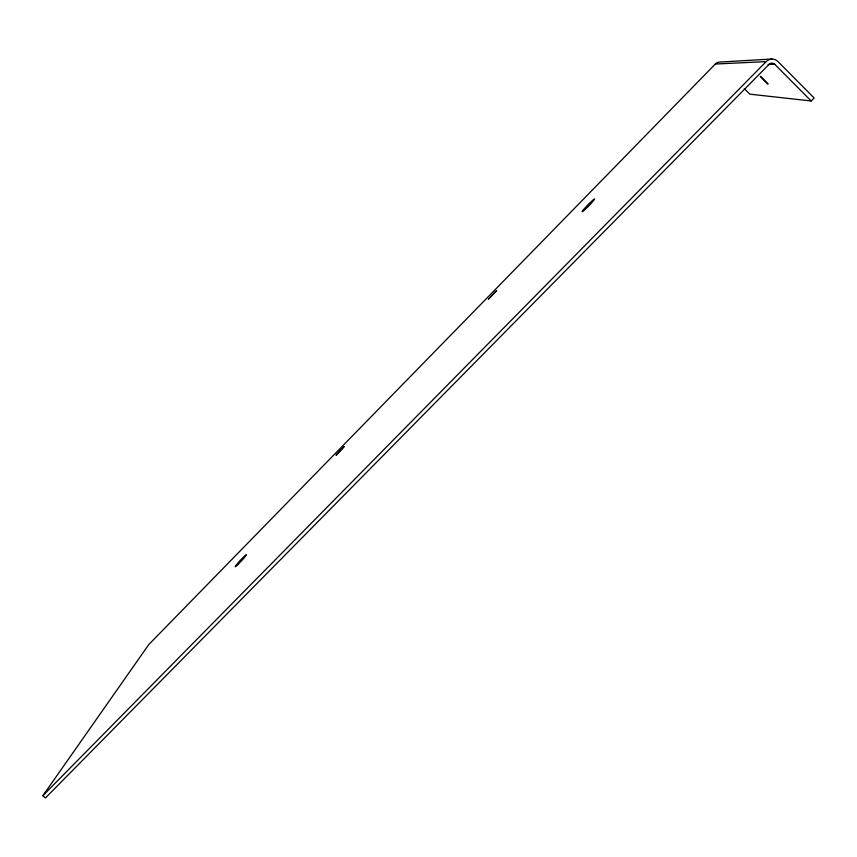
<?xml version="1.0" encoding="UTF-8"?>
<svg xmlns="http://www.w3.org/2000/svg" width="857" height="857" viewBox="0 0 857 857"><rect width="100%" height="100%" fill="white"/><g stroke="black" fill="none" stroke-linecap="round" stroke-linejoin="round"><path stroke-width="1.29" d="M715.316 64.039L766.179 61.597A8.409 7.97 -50.4 0 1 777.706 61.276L814.15 98.019L811.183 100.976L774.749 64.275A4.199 3.985 -50.4 0 0 768.986 64.436L45.421 797.974L42.85 795.703L148.786 644.571L715.316 64.039A6.395 6.106 -53.1 0 1 719.741 62.068L771.996 59.026M42.85 795.703L766.179 61.597M768.14 64.5L774.749 64.275M811.183 100.976L749.875 94.163L744.272 88.55M344.064 446.69L336.169 455.088L344.064 446.69M760.438 76.434L767.915 83.943L760.438 76.434M496.621 290.598L488.415 299.168L496.621 290.598M585.46 209.162A8.924 0.675 -45.8 0 0 594.597 198.974A8.924 0.675 -45.8 0 0 585.02 207.93A8.924 0.675 -45.8 0 0 585.46 209.162M237.839 564.602A8.249 0.589 -47.2 0 0 246.388 554.758A8.249 0.589 -47.2 0 0 238.085 562.845A8.249 0.589 -47.2 0 0 237.839 564.602"/></g></svg>
